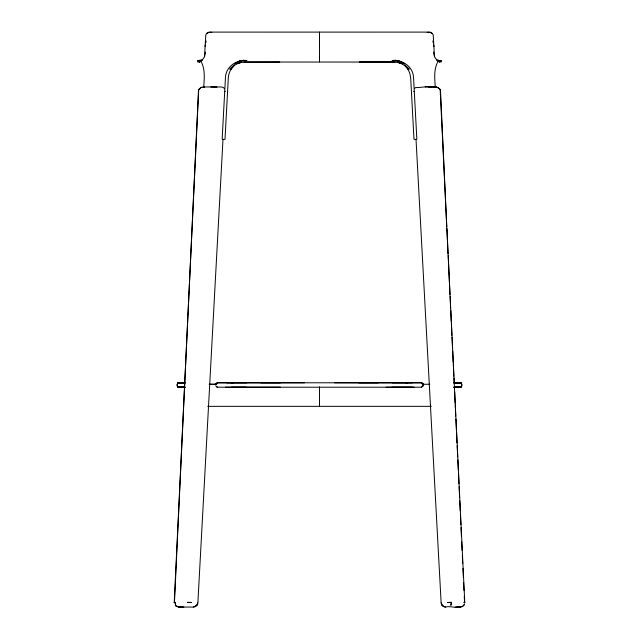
<?xml version="1.0" encoding="UTF-8"?>
<svg xmlns="http://www.w3.org/2000/svg" width="639" height="639" viewBox="0 0 639 639"><rect width="100%" height="100%" fill="white"/><g stroke="black" fill="none" stroke-linecap="round" stroke-linejoin="round"><path stroke-width="0.96" d="M319.5 33.563L319.5 62.047L319.5 61.48M319.5 43.444L319.5 46.383L319.5 35.576M319.5 406.34L319.5 386.875M319.5 34.746L319.5 32.11L209.137 32.102M454.361 382.801L461.126 382.833C461.925 383.712 462.229 386.835 460.775 387.21M319.5 56.695L319.5 59.06M178.225 387.21C176.644 386.891 177.043 383.712 177.874 382.833L184.639 382.801M174.247 602.401L174.998 602.345L174.199 602.625L174.998 602.353L175.669 605.205L174.998 602.353L174.223 602.609L198.633 91.249M174.463 602.353L198.465 91.161L198.825 89.46L201.085 87.367L204.536 86.976M203.737 87.399C204.176 79.116 205.391 70.258 201.549 62.526M175.278 605.548L178.616 607.05L193.473 607.05L196.556 605.484L197.874 602.881L222.979 139.438M423.561 385.732L423.561 384.263L423.361 385.732L421.476 387.21L225.359 387.21M201.293 61.656L197.715 62.047L197.786 60.553L202.435 59.762L204.52 56.695L205.806 34.746L207.731 32.397L211.805 32.317M177.386 386.228L177.474 384.247M205.798 42.781L206.125 40.976M204.52 56.695L205.478 52.047M198.449 91.169L198.841 89.42L201.093 87.375M216.445 383.767L217.524 382.785L246.838 382.801M193.473 607.05L195.135 606.683L197.307 604.829L197.866 602.881M422.555 386.228L421.476 387.21M437.451 62.526C433.609 70.258 434.824 79.116 435.263 87.399M318.701 62.047L244.481 62.031L238.507 62.902L240.927 62.478L236.622 63.772L240.775 62.358C233.602 64.084 228.634 70.649 228.315 77.934L225 139.342L222.628 139.342L222.164 138.911L225.471 77.431C225.934 66.592 236.662 59.435 246.926 60.473L239.561 61.24L238.81 61.496L243.763 60.234L239.561 61.24L234.433 63.724M216.27 383.68L215.439 384.263L217.524 382.785L421.476 382.785L422.267 382.889L422.555 383.767M216.493 383.56L216.733 382.889L217.524 382.785M231.046 69.052L230.703 69.451L233.523 66.2M229.577 69.124L234.409 64.667M414.711 88.382L415.622 87.543C422.858 88.006 434.264 83.725 440.159 89.42L464.777 602.609L464.002 602.353L464.801 602.625L464.002 602.345L464.753 602.401M195.358 606.531L197.307 604.829M206.349 33.563L208.961 32.469M437.715 61.16L441.214 60.553L441.285 62.047L437.707 61.656M456.414 607.05L462.221 606.611L463.722 605.548L464.585 603.967C461.19 610.708 451.118 605.237 445.527 607.05L443.642 606.531L441.693 604.829L441.134 602.881L416.029 139.446M244.481 62.031L243.978 62.087L279.698 61.991M427.195 32.317L431.269 32.397L433.194 34.746L434.48 56.695L436.565 59.762L439.336 60.513M200.726 60.393L202.459 60.242M422.603 384.255L423.561 384.263L421.476 382.785L392.162 382.801M215.591 385.724L217.524 387.21L280.345 387.17M216.397 384.255L215.447 384.263M422.603 385.74L423.098 385.732M453.802 387.178L460.919 387.21L454.297 387.146M181.692 382.809L185.31 382.785L181.628 382.841L184.551 382.817M455.719 387.21L461.126 387.162C462.261 385.772 462.181 381.459 459.082 382.785M454.297 382.849L460.919 382.785L453.93 382.785M185.198 387.178L178.081 387.21L184.703 387.146M453.842 387.194L457.348 387.154M407.714 382.785L358.655 382.825M178.081 387.21L184.743 387.178M231.286 387.21L246.454 387.21M391.859 387.21L414.224 387.21M184.639 387.194L177.874 387.162C176.739 385.772 176.819 381.459 179.918 382.785M386.116 387.21L412.323 387.21M454.361 387.194L457.308 387.186M455.12 607.05L460.431 607.034M320.299 62.047L394.519 62.031L395.022 62.087L359.302 61.991L394.519 62.031L400.493 62.902L398.073 62.478L402.378 63.772L398.225 62.358C402.282 63.517 405.845 66.017 408.297 69.451L405.477 66.2M202.867 86.96L221.214 86.976L223.315 87.487L224.64 88.773M434.432 86.96L437.915 87.367L440.175 89.46L440.535 91.161L446.781 226.749M224.577 91.417L225.367 91.417M185.07 382.785L178.089 382.785L184.703 382.849M226.637 382.785L233.379 382.785M260.768 382.793L304.42 382.785M334.58 382.785L378.232 382.793M405.621 382.785L412.363 382.785M216.725 384.263L209.161 384.255L215.71 384.263M422.275 384.263L429.839 384.255M207.699 406.34L431.301 406.34M425.111 86.96L436.205 86.984L428.306 86.96L430.99 86.976M280.345 382.825L231.286 382.785M210.782 86.96L216.861 86.984L213.777 86.96M175.757 605.868L178.569 607.034L183.88 607.05M178.569 607.034L182.586 607.05M423.441 384.263L422.73 383.68M454.257 387.178L460.919 387.21M454.449 382.817L457.372 382.841L453.698 382.785L457.308 382.809M181.652 387.154L185.158 387.194M181.692 387.186L183.281 387.21M319.5 32.11L429.863 32.102M413.625 91.385L414.423 91.417M381.371 61.671L384.279 61.823M379.446 61.679L385.261 62.031M436.541 60.242L438.274 60.393M217.524 387.21L216.733 387.114L216.501 386.435M445.527 607.05L443.865 606.683L442.404 605.476L441.126 602.881M421.476 382.785L422.507 383.576M199.664 60.513L201.285 61.16M430.039 32.469L432.651 33.563M404.567 63.724L399.439 61.24L395.237 60.234L400.19 61.496L392.074 60.473C402.338 59.435 413.066 66.592 413.529 77.431L416.836 138.911L416.372 139.342L414 139.342L410.685 77.934L409.799 73.245L407.954 69.052M404.591 64.667L409.423 69.124M441.693 604.829L443.642 606.531M433.522 52.047L434.48 56.695M432.875 40.976L433.202 42.781M446.988 228.674L448.051 253.651M448.251 255.576L449.984 294.499M450.175 296.432L450.639 308.445M450.83 310.386L451.254 321.401M451.438 323.342L451.909 335.347M452.092 337.288L452.524 348.295M452.747 351.242L453.187 362.249M453.355 364.198L453.842 376.195M454.009 378.144L454.169 383.168M454.433 387.114L454.457 389.143M454.664 392.098L455.112 403.097M455.272 405.054L455.727 416.045M455.926 419L456.39 429.991M456.581 432.954L456.997 442.947M457.189 445.902L457.66 456.893M457.844 459.856L458.275 469.849M458.498 473.811L458.93 483.795M459.106 486.758L459.593 497.741M459.76 500.712L460.2 510.697M460.415 514.667L460.863 524.643M461.031 527.614L461.43 536.6M461.685 541.568L462.085 550.546M462.34 555.523L462.7 563.502M462.948 568.47L463.363 577.448M463.602 582.425L463.97 590.396M464.257 596.379L464.537 602.353M461.526 384.247L461.614 386.228M319.5 59.762L319.5 60.553M451.39 602.353L450.926 605.205L451.39 602.353L447.468 602.497L451.39 602.353M205.478 44.586L205.151 46.383L205.494 44.586M441.214 60.553L439.312 61.999L441.229 60.569M191.404 602.489L187.61 602.345L191.404 602.489M460.911 382.785L454.329 382.849L460.919 382.785M184.743 382.817L178.081 382.785L184.671 382.849M199.688 61.999L197.77 60.569L199.688 61.999M433.849 46.383L433.506 44.586L433.849 46.383"/></g></svg>
